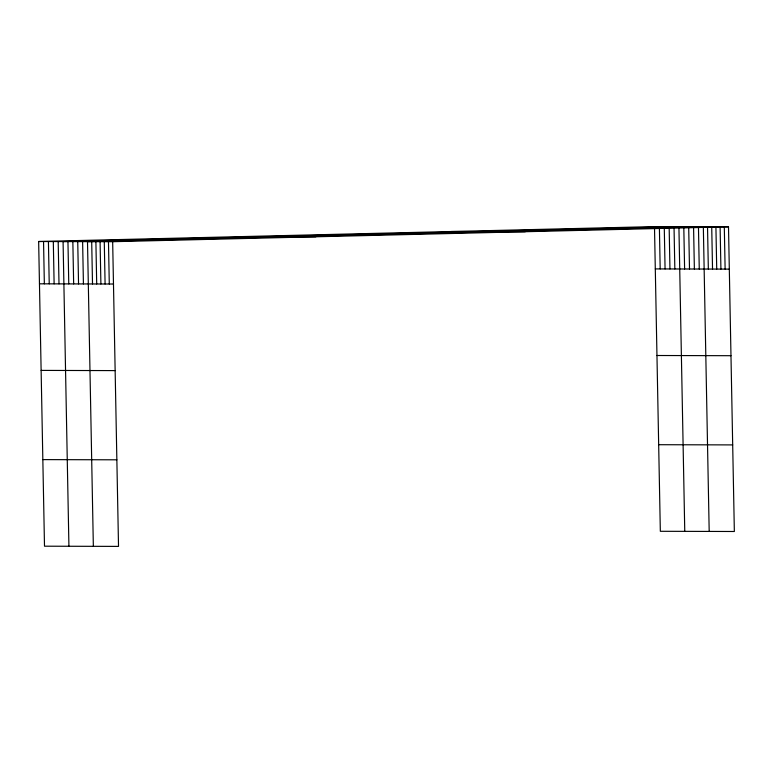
<?xml version="1.0" encoding="UTF-8"?>
<svg xmlns="http://www.w3.org/2000/svg" width="773" height="773" viewBox="0 0 773 773"><rect width="100%" height="100%" fill="white"/><g stroke="black" fill="none" stroke-linecap="round" stroke-linejoin="round"><path stroke-width="1.16" d="M38.65 241.505L112.665 241.707L118.52 546.395L44.496 546.192L38.65 241.505L654.48 226.605L728.504 226.808L734.35 531.495L660.335 531.293L654.528 228.953M678.907 226.673L63.077 241.572L68.923 546.26M112.665 241.707L728.504 226.808M451.258 231.523L525.273 231.726M241.872 236.586L315.886 236.789M655.301 268.917L729.316 269.12M39.462 283.817L113.476 284.02M656.963 355.503L730.978 355.706M41.124 370.402L115.138 370.605M658.673 444.707L732.688 444.91M42.834 459.606L116.849 459.809M724.301 226.798L725.122 269.11M720.107 226.789L720.919 269.101M715.914 226.779L716.726 269.081M711.72 226.76L712.532 269.072M707.527 226.75L708.339 269.062M709.189 531.428L703.333 226.74L87.504 241.64L93.349 546.327M698.454 226.731L699.265 269.033M693.584 227.89L694.376 269.023M688.704 227.871L689.497 269.014M683.815 227.861L684.607 268.994M678.936 227.851L684.762 531.36M674.046 227.832L674.839 268.965M669.167 227.822L669.949 268.956M664.278 227.803L665.07 268.946M659.417 228.972L660.181 268.927M108.471 241.698L109.283 284.01M104.278 241.688L105.089 284M100.084 241.678L100.896 283.991M95.891 241.669L96.702 283.971M91.697 241.649L92.509 283.962M82.614 241.63L83.426 283.942M77.735 241.611L78.546 283.923M72.846 241.601L73.657 283.913M67.956 241.591L68.768 283.894M58.188 241.562L58.999 283.875M53.308 241.543L54.12 283.855M48.419 241.534L49.23 283.846M43.539 241.524L44.351 283.836"/></g></svg>
